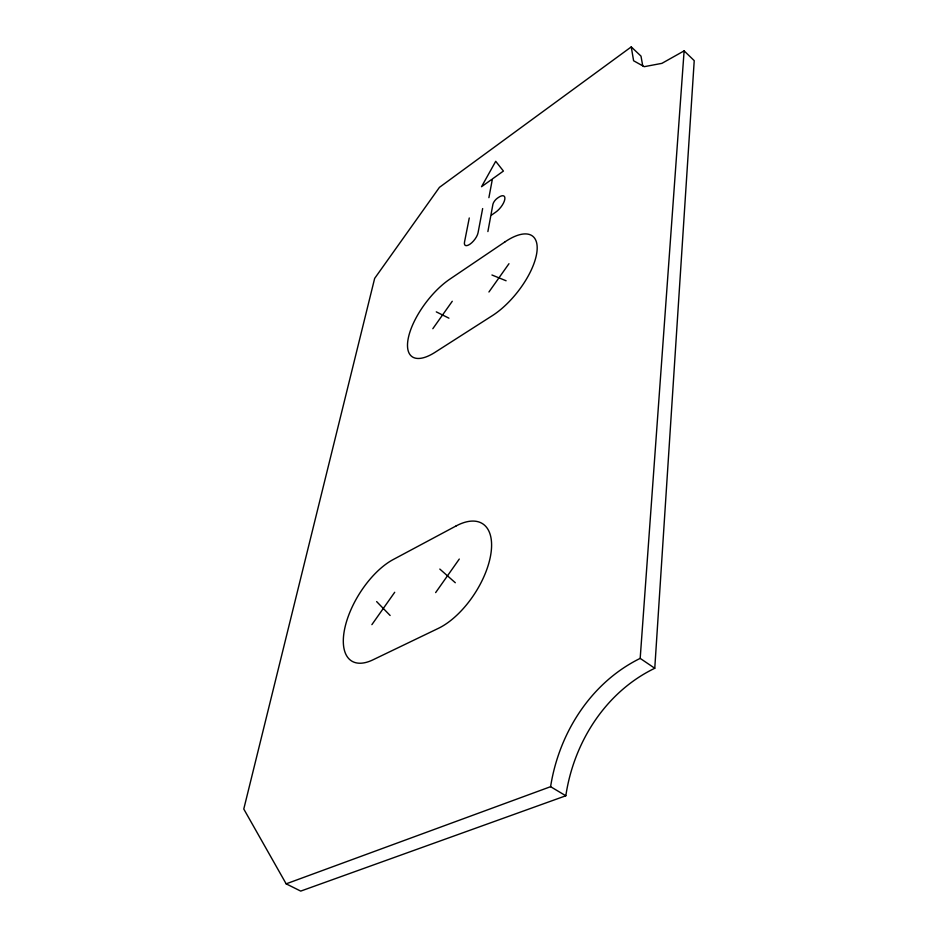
<?xml version="1.0" encoding="UTF-8"?>
<svg xmlns="http://www.w3.org/2000/svg" width="938" height="938" viewBox="0 0 938 938"><rect width="100%" height="100%" fill="white"/><g stroke="black" fill="none" stroke-linecap="round" stroke-linejoin="round"><path stroke-width="1.41" d="M654.771 668.266L694.226 60.642L684.119 50.875L661.911 63.35L644.242 66.68L633.607 60.771L631.251 46.9L439.43 187.366L374.661 278.387L243.774 809.025L286.16 883.842L300.723 891.1L565.825 795.776C573.728 742.486 605.479 692.033 654.771 668.266L640.185 658.382L684.119 50.875M487.889 231.569L492.884 204.437A5.394 2.134 -51 0 1 497.246 198.305L498.406 197.484A11.115 4.409 -51 0 1 504.785 199.419A11.115 4.409 -51 0 1 495.745 212.129L491.641 214.99M488.897 197.684L492.415 178.935L503.425 171.056L495.721 161.301L481.534 186.721L491.641 179.486M482.648 208.564L478.04 232.8A9.931 3.951 -51.6 0 1 469.961 244.197A9.931 3.951 -51.6 0 1 464.498 242.156L469.27 217.968M286.16 883.842L550.594 786.689C558.954 733.188 590.823 682.618 640.185 658.382M371.882 624.649L394.71 592.277M435.642 592.605L459.292 559.048M488.933 291.999L508.971 263.707M432.817 328.71L452.268 301.274M491.946 274.998L506.098 280.767M436.287 311.862L448.927 318.17M550.594 786.689L565.825 795.776M439.816 569.073L455.305 582.733M631.251 46.9L640.994 56.116L642.741 65.871M376.63 601.586L390.126 615.48M505.195 241.734L449.771 279.196A51.684 21.351 -52.8 0 0 408.276 338.208A51.684 21.351 -52.8 0 0 435.009 352.336L492.438 315.59A53.466 22.7 -51.7 0 0 536.642 253.776A53.466 22.7 -51.7 0 0 505.195 241.734M456.091 525.948L393.174 559.564A61.04 29.043 -58 0 0 344.586 629.246A61.04 29.043 -58 0 0 372.925 659.848L438.398 628.343A63.057 31.423 -56.9 0 0 490.68 555.085A63.057 31.423 -56.9 0 0 456.091 525.948"/></g></svg>
